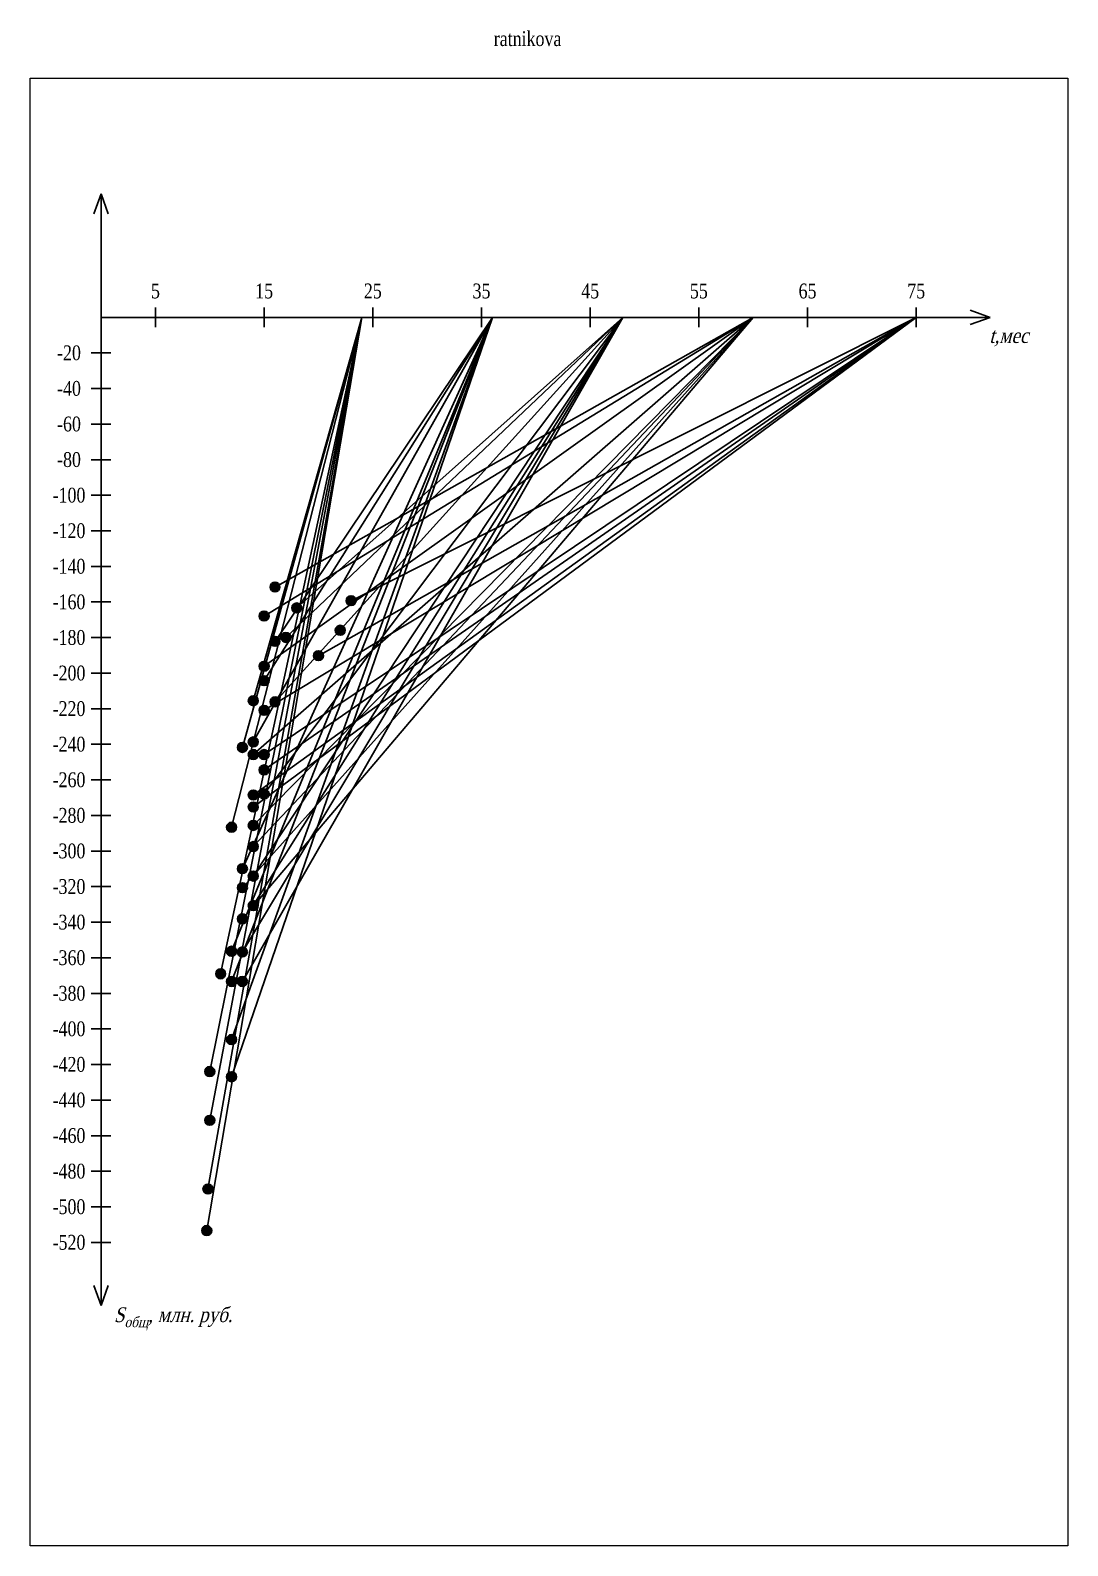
# Model space of a CAD drawing. Header units: millimetres. Extents: x -180 to 58926, y -10791 to 13515.
# Drawn here: x 6084 to 8184, y 3384 to 6450 of the extents above; entities that cross this region are included whole.
import ezdxf

# ---------------------------------------------------------------- set-up
doc = ezdxf.new("R2010")
doc.units = ezdxf.units.MM
for name, color, linetype, lineweight in [('basic', 95, 'Continuous', 30), ('text', 13, 'Continuous', 20), ('thin', 153, 'Continuous', 18)]:
    doc.layers.add(name, color=color, linetype=linetype, lineweight=lineweight)
doc.styles.add('GOST-2.304_Type-B_shrink', font='', dxfattribs={"width": 0.8})
doc.styles.add('Structures', font='isocpeur.ttf', dxfattribs={"width": 0.85, "oblique": 15})
doc.styles.get('GOST-2.304_Type-B_shrink').set_extended_font_data('GOST Common')

msp = doc.modelspace()

# ---------------------------------------------------------------- hatches: boundary and pattern name
at = {"layer": 'basic'}
h = msp.add_hatch(color=256, dxfattribs=at)
h.dxf.hatch_style = 1
h.paths.add_polyline_path([(6569.569, 5323.702, 1), (6589.569, 5323.702, 1)])
h = msp.add_hatch(color=256, dxfattribs=at)
h.dxf.hatch_style = 1
h.paths.add_polyline_path([(6723.569, 5296.024, 1), (6743.569, 5296.024, 1)])
h = msp.add_hatch(color=256, dxfattribs=at)
h.dxf.hatch_style = 1
h.paths.add_polyline_path([(6547.569, 5265.052, 1), (6567.569, 5265.052, 1)])
h = msp.add_hatch(color=256, dxfattribs=at)
h.dxf.hatch_style = 1
h.paths.add_polyline_path([(6613.569, 5281.447, 1), (6633.569, 5281.447, 1)])
h = msp.add_hatch(color=256, dxfattribs=at)
h.dxf.hatch_style = 1
h.paths.add_polyline_path([(6701.569, 5236.267, 1), (6721.569, 5236.267, 1)])
h = msp.add_hatch(color=256, dxfattribs=at)
h.dxf.hatch_style = 1
h.paths.add_polyline_path([(6569.569, 5213.805, 1), (6589.569, 5213.805, 1)])
h = msp.add_hatch(color=256, dxfattribs=at)
h.dxf.hatch_style = 1
h.paths.add_polyline_path([(6591.569, 5221.696, 1), (6611.569, 5221.696, 1)])
h = msp.add_hatch(color=256, dxfattribs=at)
h.dxf.hatch_style = 1
h.paths.add_polyline_path([(6657.569, 5184.731, 1), (6677.569, 5184.731, 1)])
h = msp.add_hatch(color=256, dxfattribs=at)
h.dxf.hatch_style = 1
h.paths.add_polyline_path([(6547.569, 5163.244, 1), (6567.569, 5163.244, 1)])
h = msp.add_hatch(color=256, dxfattribs=at)
h.dxf.hatch_style = 1
h.paths.add_polyline_path([(6547.569, 5134.24, 1), (6567.569, 5134.24, 1)])
h = msp.add_hatch(color=256, dxfattribs=at)
h.dxf.hatch_style = 1
h.paths.add_polyline_path([(6525.569, 5093.607, 1), (6545.569, 5093.607, 1)])
h = msp.add_hatch(color=256, dxfattribs=at)
h.dxf.hatch_style = 1
h.paths.add_polyline_path([(6569.569, 5091.375, 1), (6589.569, 5091.375, 1)])
h = msp.add_hatch(color=256, dxfattribs=at)
h.dxf.hatch_style = 1
h.paths.add_polyline_path([(6547.569, 5074.229, 1), (6567.569, 5074.229, 1)])
h = msp.add_hatch(color=256, dxfattribs=at)
h.dxf.hatch_style = 1
h.paths.add_polyline_path([(6503.569, 4999.158, 1), (6523.569, 4999.158, 1)])
h = msp.add_hatch(color=256, dxfattribs=at)
h.dxf.hatch_style = 1
h.paths.add_polyline_path([(6525.569, 5010.328, 1), (6545.569, 5010.328, 1)])
h = msp.add_hatch(color=256, dxfattribs=at)
h.dxf.hatch_style = 1
h.paths.add_polyline_path([(6525.569, 4984.766, 1), (6545.569, 4984.766, 1)])
h = msp.add_hatch(color=256, dxfattribs=at)
h.dxf.hatch_style = 1
h.paths.add_polyline_path([(6547.569, 4984.67, 1), (6567.569, 4984.67, 1)])
h = msp.add_hatch(color=256, dxfattribs=at)
h.dxf.hatch_style = 1
h.paths.add_polyline_path([(6547.569, 4953.642, 1), (6567.569, 4953.642, 1)])
h = msp.add_hatch(color=256, dxfattribs=at)
h.dxf.hatch_style = 1
h.paths.add_polyline_path([(6525.569, 4902.785, 1), (6545.569, 4902.785, 1)])
h = msp.add_hatch(color=256, dxfattribs=at)
h.dxf.hatch_style = 1
h.paths.add_polyline_path([(6547.569, 4905.157, 1), (6567.569, 4905.157, 1)])
h = msp.add_hatch(color=256, dxfattribs=at)
h.dxf.hatch_style = 1
h.paths.add_polyline_path([(6525.569, 4878.548, 1), (6545.569, 4878.548, 1)])
h = msp.add_hatch(color=256, dxfattribs=at)
h.dxf.hatch_style = 1
h.paths.add_polyline_path([(6481.569, 4837.706, 1), (6501.569, 4837.706, 1)])
h = msp.add_hatch(color=256, dxfattribs=at)
h.dxf.hatch_style = 1
h.paths.add_polyline_path([(6525.569, 4841.3, 1), (6545.569, 4841.3, 1)])
h = msp.add_hatch(color=256, dxfattribs=at)
h.dxf.hatch_style = 1
h.paths.add_polyline_path([(6525.569, 4798.454, 1), (6545.569, 4798.454, 1)])
h = msp.add_hatch(color=256, dxfattribs=at)
h.dxf.hatch_style = 1
h.paths.add_polyline_path([(6503.569, 4753.75, 1), (6523.569, 4753.75, 1)])
h = msp.add_hatch(color=256, dxfattribs=at)
h.dxf.hatch_style = 1
h.paths.add_polyline_path([(6503.569, 4715.223, 1), (6523.569, 4715.223, 1)])
h = msp.add_hatch(color=256, dxfattribs=at)
h.dxf.hatch_style = 1
h.paths.add_polyline_path([(6525.569, 4738.754, 1), (6545.569, 4738.754, 1)])
h = msp.add_hatch(color=256, dxfattribs=at)
h.dxf.hatch_style = 1
h.paths.add_polyline_path([(6503.569, 4652.195, 1), (6523.569, 4652.195, 1)])
h = msp.add_hatch(color=256, dxfattribs=at)
h.dxf.hatch_style = 1
h.paths.add_polyline_path([(6525.569, 4679.056, 1), (6545.569, 4679.056, 1)])
h = msp.add_hatch(color=256, dxfattribs=at)
h.dxf.hatch_style = 1
h.paths.add_polyline_path([(6481.569, 4586.624, 1), (6501.569, 4586.624, 1)])
h = msp.add_hatch(color=256, dxfattribs=at)
h.dxf.hatch_style = 1
h.paths.add_polyline_path([(6503.569, 4585.253, 1), (6523.569, 4585.253, 1)])
h = msp.add_hatch(color=256, dxfattribs=at)
h.dxf.hatch_style = 1
h.paths.add_polyline_path([(6459.569, 4540.988, 1), (6479.569, 4540.988, 1)])
h = msp.add_hatch(color=256, dxfattribs=at)
h.dxf.hatch_style = 1
h.paths.add_polyline_path([(6481.569, 4525.447, 1), (6501.569, 4525.447, 1)])
h = msp.add_hatch(color=256, dxfattribs=at)
h.dxf.hatch_style = 1
h.paths.add_polyline_path([(6503.569, 4525.447, 1), (6523.569, 4525.447, 1)])
h = msp.add_hatch(color=256, dxfattribs=at)
h.dxf.hatch_style = 1
h.paths.add_polyline_path([(6481.569, 4407.985, 1), (6501.569, 4407.985, 1)])
h = msp.add_hatch(color=256, dxfattribs=at)
h.dxf.hatch_style = 1
h.paths.add_polyline_path([(6437.569, 4343.199, 1), (6457.569, 4343.199, 1)])
h = msp.add_hatch(color=256, dxfattribs=at)
h.dxf.hatch_style = 1
h.paths.add_polyline_path([(6481.569, 4332.655, 1), (6501.569, 4332.655, 1)])
h = msp.add_hatch(color=256, dxfattribs=at)
h.dxf.hatch_style = 1
h.paths.add_polyline_path([(6437.569, 4244.496, 1), (6457.569, 4244.496, 1)])
h = msp.add_hatch(color=256, dxfattribs=at)
h.dxf.hatch_style = 1
h.paths.add_polyline_path([(6433.804, 4105.447, 1), (6453.804, 4105.447, 1)])
h = msp.add_hatch(color=256, dxfattribs=at)
h.dxf.hatch_style = 1
h.paths.add_polyline_path([(6431.529, 4021.447, 1), (6451.529, 4021.447, 1)])

# ---------------------------------------------------------------- linework, layer by layer
for p, q in [((6227.569, 6119.447), (6212.982, 6078.843)), ((6227.569, 5869.447), (6227.569, 6119.447)), ((6227.569, 6119.447), (6242.156, 6078.843)), ((6337.569, 5849.447), (6337.569, 5889.447)), ((6557.569, 5849.447), (6557.569, 5889.447)), ((6777.569, 5849.447), (6777.569, 5889.447)), ((6997.569, 5849.447), (6997.569, 5889.447)), ((7217.569, 5849.447), (7217.569, 5889.447)), ((7437.569, 5849.447), (7437.569, 5889.447)), ((7657.569, 5849.447), (7657.569, 5889.447)), ((7877.569, 5849.447), (7877.569, 5889.447)), ((6227.569, 5869.447), (8027.569, 5869.447)), ((6227.569, 5869.447), (6227.569, 3869.447)), ((6441.529, 4021.447), (6755.569, 5869.447)), ((6443.804, 4105.447), (6755.569, 5869.447)), ((6447.569, 4244.496), (6755.569, 5869.447)), ((6447.569, 4343.199), (6755.569, 5869.447)), ((6469.569, 4540.988), (6755.569, 5869.447)), ((6755.569, 5869.447), (6491.569, 4837.706)), ((6491.569, 4586.624), (7019.569, 5869.447)), ((6491.569, 4407.985), (7019.569, 5869.447)), ((6491.569, 4525.447), (7019.569, 5869.447)), ((6491.569, 4332.655), (7019.569, 5869.447)), ((6513.569, 4999.158), (6755.569, 5869.447)), ((6513.569, 4753.75), (7019.569, 5869.447)), ((6513.569, 4585.253), (7283.569, 5869.447)), ((6513.569, 4525.447), (7283.569, 5869.447)), ((6513.569, 4715.223), (7547.569, 5869.447)), ((6513.569, 4652.195), (7547.569, 5869.447)), ((6535.569, 4902.785), (7877.569, 5869.447)), ((6535.569, 4878.548), (7877.569, 5869.447)), ((6535.569, 5093.607), (6755.569, 5869.447)), ((6535.569, 5010.328), (7019.569, 5869.447)), ((6535.569, 4679.056), (7283.569, 5869.447)), ((6535.569, 4738.754), (7283.569, 5869.447)), ((6535.569, 4984.766), (7547.569, 5869.447)), ((6535.569, 4798.454), (7547.569, 5869.447)), ((6535.569, 4841.3), (7547.569, 5869.447)), ((6557.569, 5074.229), (7877.569, 5869.447)), ((6557.569, 4953.642), (7877.569, 5869.447)), ((6557.569, 4984.67), (7877.569, 5869.447)), ((6557.569, 5134.24), (7019.569, 5869.447)), ((6557.569, 4905.157), (7283.569, 5869.447)), ((6557.569, 5265.052), (7547.569, 5869.447)), ((6557.569, 5163.244), (7547.569, 5869.447)), ((6579.569, 5213.805), (7019.569, 5869.447)), ((6579.569, 5091.375), (7283.569, 5869.447)), ((6579.569, 5323.702), (7547.569, 5869.447)), ((6601.569, 5221.696), (7283.569, 5869.447)), ((6623.569, 5281.447), (7283.569, 5869.447)), ((6667.569, 5184.731), (7877.569, 5869.447)), ((6733.569, 5296.024), (7877.569, 5869.447)), ((8027.569, 5869.447), (7986.965, 5884.034)), ((8027.569, 5869.447), (7986.965, 5854.859)), ((6207.569, 5797.447), (6247.569, 5797.447)), ((6207.569, 5725.447), (6247.569, 5725.447)), ((6207.569, 5653.447), (6247.569, 5653.447)), ((6207.569, 5581.447), (6247.569, 5581.447)), ((6207.569, 5509.447), (6247.569, 5509.447)), ((6207.569, 5437.447), (6247.569, 5437.447)), ((6207.569, 5365.447), (6247.569, 5365.447)), ((6207.569, 5293.447), (6247.569, 5293.447)), ((6207.569, 5221.447), (6247.569, 5221.447)), ((6207.569, 5149.447), (6247.569, 5149.447)), ((6207.569, 5077.447), (6247.569, 5077.447)), ((6207.569, 5005.447), (6247.569, 5005.447)), ((6207.569, 4933.447), (6247.569, 4933.447)), ((6207.569, 4861.447), (6247.569, 4861.447)), ((6207.569, 4789.447), (6247.569, 4789.447)), ((6207.569, 4717.447), (6247.569, 4717.447)), ((6207.569, 4645.447), (6247.569, 4645.447)), ((6207.569, 4573.447), (6247.569, 4573.447)), ((6207.569, 4501.447), (6247.569, 4501.447)), ((6207.569, 4429.447), (6247.569, 4429.447)), ((6207.569, 4357.447), (6247.569, 4357.447)), ((6207.569, 4285.447), (6247.569, 4285.447)), ((6207.569, 4213.447), (6247.569, 4213.447)), ((6207.569, 4141.447), (6247.569, 4141.447)), ((6207.569, 4069.447), (6247.569, 4069.447)), ((6207.569, 3997.447), (6247.569, 3997.447)), ((6227.569, 3869.447), (6212.982, 3910.051)), ((6227.569, 3869.447), (6242.156, 3910.051))]:
    msp.add_line(p, q, dxfattribs=at)
for centre in [(6579.569, 5323.702), (6733.569, 5296.024), (6557.569, 5265.052), (6623.569, 5281.447), (6711.569, 5236.267), (6579.569, 5213.805), (6601.569, 5221.696), (6667.569, 5184.731), (6557.569, 5163.244), (6557.569, 5134.24), (6535.569, 5093.607), (6579.569, 5091.375), (6557.569, 5074.229), (6513.569, 4999.158), (6535.569, 5010.328), (6535.569, 4984.766), (6557.569, 4984.67), (6557.569, 4953.642), (6535.569, 4902.785), (6557.569, 4905.157), (6535.569, 4878.548), (6491.569, 4837.706), (6535.569, 4841.3), (6535.569, 4798.454), (6513.569, 4753.75), (6513.569, 4715.223), (6535.569, 4738.754), (6513.569, 4652.195), (6535.569, 4679.056), (6491.569, 4586.624), (6513.569, 4585.253), (6469.569, 4540.988), (6491.569, 4525.447), (6513.569, 4525.447), (6491.569, 4407.985), (6447.569, 4343.199), (6491.569, 4332.655), (6447.569, 4244.496), (6443.804, 4105.447), (6441.529, 4021.447)]:
    msp.add_circle(centre, 10, dxfattribs=at)
at = {"layer": 'thin'}
for p, q in [((6084.211, 6353.68), (8184.211, 6353.68)), ((6084.211, 3383.68), (6084.211, 6353.68)), ((8184.211, 6353.68), (8184.211, 3383.68)), ((8184.211, 3383.68), (6084.211, 3383.68))]:
    msp.add_line(p, q, dxfattribs=at)

# ---------------------------------------------------------------- texts
at = {"layer": 'text', "char_height": 30, "attachment_point": 5, "style": 'GOST-2.304_Type-B_shrink'}
for s, insert in [('{\\fTimes New Roman|b0|i0|c0|p18;ratnikova}', (7090.842, 6433.343)), ('{\\fTimes New Roman|b0|i0|c204|p18;5}', (6337.569, 5922.653)), ('{\\fTimes New Roman|b0|i0|c204|p18;15}', (6557.569, 5922.653)), ('{\\fTimes New Roman|b0|i0|c204|p18;25}', (6777.569, 5922.653)), ('{\\fTimes New Roman|b0|i0|c204|p18;35}', (6997.569, 5922.653)), ('{\\fTimes New Roman|b0|i0|c204|p18;45}', (7217.569, 5922.653)), ('{\\fTimes New Roman|b0|i0|c204|p18;55}', (7437.569, 5922.653)), ('{\\fTimes New Roman|b0|i0|c204|p18;65}', (7657.569, 5922.653)), ('{\\fTimes New Roman|b0|i0|c204|p18;75}', (7877.569, 5922.653)), ('{\\fTimes New Roman|b0|i0|c204|p18;-20}', (6162.559, 5797.447)), ('{\\fTimes New Roman|b0|i0|c204|p18;-\\fTimes New Roman|b0|i0|c0|p18;4\\fTimes New Roman|b0|i0|c204|p18;0}', (6162.559, 5725.447)), ('{\\fTimes New Roman|b0|i0|c204|p18;-\\fTimes New Roman|b0|i0|c0|p18;6\\fTimes New Roman|b0|i0|c204|p18;0}', (6162.559, 5653.447)), ('{\\fTimes New Roman|b0|i0|c204|p18;-\\fTimes New Roman|b0|i0|c0|p18;8\\fTimes New Roman|b0|i0|c204|p18;0}', (6162.559, 5581.447)), ('{\\fTimes New Roman|b0|i0|c204|p18;-\\fTimes New Roman|b0|i0|c0|p18;10\\fTimes New Roman|b0|i0|c204|p18;0}', (6162.559, 5509.447)), ('{\\fTimes New Roman|b0|i0|c204|p18;-\\fTimes New Roman|b0|i0|c0|p18;1\\fTimes New Roman|b0|i0|c204|p18;20}', (6162.559, 5437.447)), ('{\\fTimes New Roman|b0|i0|c204|p18;-\\fTimes New Roman|b0|i0|c0|p18;14\\fTimes New Roman|b0|i0|c204|p18;0}', (6162.559, 5365.447)), ('{\\fTimes New Roman|b0|i0|c204|p18;-\\fTimes New Roman|b0|i0|c0|p18;16\\fTimes New Roman|b0|i0|c204|p18;0}', (6162.559, 5293.447)), ('{\\fTimes New Roman|b0|i0|c204|p18;-\\fTimes New Roman|b0|i0|c0|p18;18\\fTimes New Roman|b0|i0|c204|p18;0}', (6162.559, 5221.447)), ('{\\fTimes New Roman|b0|i0|c204|p18;-2\\fTimes New Roman|b0|i0|c0|p18;0\\fTimes New Roman|b0|i0|c204|p18;0}', (6162.559, 5149.447)), ('{\\fTimes New Roman|b0|i0|c204|p18;-2\\fTimes New Roman|b0|i0|c0|p18;20}', (6162.559, 5077.447)), ('{\\fTimes New Roman|b0|i0|c204|p18;-2\\fTimes New Roman|b0|i0|c0|p18;40}', (6162.559, 5005.447)), ('{\\fTimes New Roman|b0|i0|c204|p18;-2\\fTimes New Roman|b0|i0|c0|p18;6\\fTimes New Roman|b0|i0|c204|p18;0}', (6162.559, 4933.447)), ('{\\fTimes New Roman|b0|i0|c204|p18;-2\\fTimes New Roman|b0|i0|c0|p18;8\\fTimes New Roman|b0|i0|c204|p18;0}', (6162.559, 4861.447)), ('{\\fTimes New Roman|b0|i0|c204|p18;-\\fTimes New Roman|b0|i0|c0|p18;30\\fTimes New Roman|b0|i0|c204|p18;0}', (6162.559, 4789.447)), ('{\\fTimes New Roman|b0|i0|c204|p18;-\\fTimes New Roman|b0|i0|c0|p18;3\\fTimes New Roman|b0|i0|c204|p18;20}', (6162.559, 4717.447)), ('{\\fTimes New Roman|b0|i0|c204|p18;-\\fTimes New Roman|b0|i0|c0|p18;34\\fTimes New Roman|b0|i0|c204|p18;0}', (6162.559, 4645.447)), ('{\\fTimes New Roman|b0|i0|c204|p18;-\\fTimes New Roman|b0|i0|c0|p18;36\\fTimes New Roman|b0|i0|c204|p18;0}', (6162.559, 4573.447)), ('{\\fTimes New Roman|b0|i0|c204|p18;-\\fTimes New Roman|b0|i0|c0|p18;38\\fTimes New Roman|b0|i0|c204|p18;0}', (6162.559, 4501.447)), ('{\\fTimes New Roman|b0|i0|c204|p18;-\\fTimes New Roman|b0|i0|c0|p18;40\\fTimes New Roman|b0|i0|c204|p18;0}', (6162.559, 4429.447)), ('{\\fTimes New Roman|b0|i0|c204|p18;-\\fTimes New Roman|b0|i0|c0|p18;42\\fTimes New Roman|b0|i0|c204|p18;0}', (6162.559, 4357.447)), ('{\\fTimes New Roman|b0|i0|c204|p18;-\\fTimes New Roman|b0|i0|c0|p18;44\\fTimes New Roman|b0|i0|c204|p18;0}', (6162.559, 4285.447)), ('{\\fTimes New Roman|b0|i0|c204|p18;-\\fTimes New Roman|b0|i0|c0|p18;46\\fTimes New Roman|b0|i0|c204|p18;0}', (6162.559, 4213.447)), ('{\\fTimes New Roman|b0|i0|c204|p18;-\\fTimes New Roman|b0|i0|c0|p18;48\\fTimes New Roman|b0|i0|c204|p18;0}', (6162.559, 4141.447)), ('{\\fTimes New Roman|b0|i0|c204|p18;-\\fTimes New Roman|b0|i0|c0|p18;50\\fTimes New Roman|b0|i0|c204|p18;0}', (6162.559, 4069.447)), ('{\\fTimes New Roman|b0|i0|c204|p18;-\\fTimes New Roman|b0|i0|c0|p18;5\\fTimes New Roman|b0|i0|c204|p18;20}', (6162.559, 3997.447))]:
    msp.add_mtext_dynamic_manual_height_columns(s, width=30, gutter_width=125, heights=[0], dxfattribs=dict(at, insert=insert))
at = {"layer": 'text', "char_height": 30, "attachment_point": 5, "style": 'Structures'}
for s, insert, width in [('{\\fTimes New Roman|b0|i0|c0|p18;t,\\fTimes New Roman|b0|i0|c204|p18;мес}', (8064.953, 5829.112), 118.5502), ('\\A1;{\\fTimes New Roman|b0|i0|c0|p18;S\\fTimes New Roman|b0|i0|c204|p18;\\H0.7x;\\S^ общ;\\fTimes New Roman|b0|i0|c0|p18;\\H1.42857x;,\\fTimes New Roman|b0|i0|c204|p18; млн. руб.}', (6373.413, 3845.982), 265.29858)]:
    msp.add_mtext(s, dxfattribs=dict(at, insert=insert, width=width))

doc.saveas('drawing.dxf')
